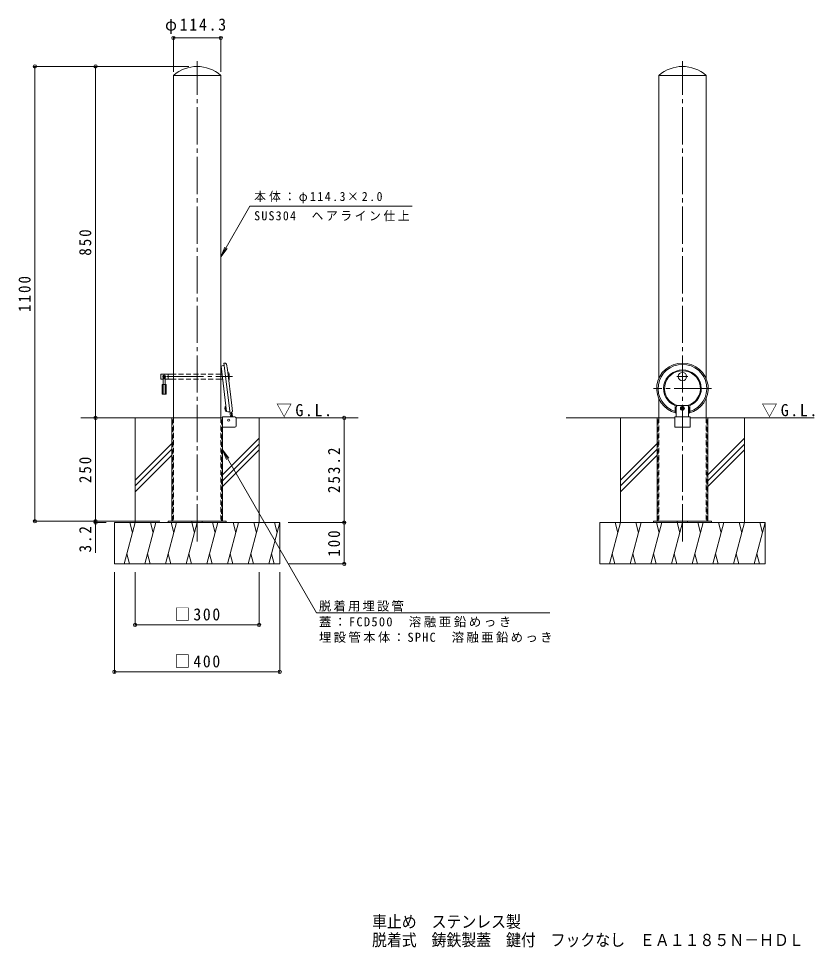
# Model space of a CAD drawing. Units: millimetres at full size, sheet at 1:10; some dimension numbers follow another scale. Extents: x -1642 to 1825, y -1369 to 878.
# Drawn here: x -1642 to 283, y -1369 to 878 of the extents above; entities that cross this region are included whole.
import ezdxf
from ezdxf.enums import TextEntityAlignment as Align

# ---------------------------------------------------------------- set-up
doc = ezdxf.new("R2010")
doc.units = ezdxf.units.MM
doc.header["$LTSCALE"] = 10
doc.header["$PDMODE"] = 32
doc.header["$PDSIZE"] = 8
for name, pattern in [('CHAIN1', [8, 5, -1, 1, -1]), ('CHAIN2', [12, 9, -1, 1, -1]), ('DASHED1', [1.8, 1.2, -0.6])]:
    doc.linetypes.add(name, pattern=pattern)
for name, color, linetype, lineweight in [('C-0', 4, 'Continuous', 9), ('C-1', 6, 'Continuous', 9), ('C-2', 3, 'Continuous', 9), ('C-3', 4, 'Continuous', 9), ('C-4', 7, 'Continuous', 9), ('C-5', 7, 'Continuous', 9), ('C-6', 2, 'Continuous', 9), ('C-7', 2, 'Continuous', 9), ('C-9', 7, 'Continuous', 9), ('C-B', 2, 'Continuous', 9), ('C-E', 6, 'Continuous', 9)]:
    doc.layers.add(name, color=color, linetype=linetype, lineweight=lineweight)
doc.layers.add('F-5_F-5ﾚｲﾔ', color=2, linetype='Continuous')
doc.styles.add('ＭＳ ゴシック', font='')
doc.styles.get('ＭＳ ゴシック').set_extended_font_data('MS Gothic')

msp = doc.modelspace()

# ---------------------------------------------------------------- linework, layer by layer
at = {"layer": 'C-0', "color": 7, "linetype": 'CHAIN2'}
for p, q in [((-1210, -386.84), (-1210, 774.89)), ((-35.92, -386.84), (-35.92, 774.89)), ((-1289.64, 17.81), (-1289.64, 5.81)), ((-1284.36, 11.81), (-1124.14, 11.81)), ((-22.52, 11.81), (-49.32, 11.81)), ((34.08, -16.98), (-105.92, -16.98)), ((-31.38, -65), (-40.46, -65))]:
    msp.add_line(p, q, dxfattribs=at)
at = {"layer": 'C-0'}
for p, q in [((-1152.16, 36.97), (-1144.4, 39.38)), ((-1152.16, 36.97), (-1138.7, -72.68)), ((-1130.1, -77.08), (-1145.01, 44.35)), ((-1141.45, 44.08), (-1144.76, 44.57)), ((-1138.69, 42.1), (-1141.45, 44.08)), ((-1138.69, 42.1), (-1136.55, 28.76)), ((-1125.85, -58.35), (-1136.55, 28.76)), ((-1124.63, -72.39), (-1125.85, -58.35)), ((-53.42, -72.65), (-53.92, -62.81)), ((-52.78, -58.74), (-48.63, -58.08)), ((-51.42, -76.6), (-51.42, -62.81)), ((-19.06, -58.74), (-23.21, -58.08)), ((-20.42, -76.6), (-20.42, -62.81)), ((-18.42, -72.65), (-17.92, -62.81)), ((-1130.1, -77.08), (-1127.08, -75.4)), ((-1127.08, -75.4), (-1125.66, -73.82)), ((-1125.66, -73.82), (-1124.63, -72.39)), ((-53.42, -72.65), (-51.42, -76.6)), ((-18.42, -72.65), (-20.42, -76.6))]:
    msp.add_line(p, q, dxfattribs=at)
msp.add_lwpolyline([(-1130.51, -73.77), (-1135.62, -73.13), (-1138.7, -72.68)], dxfattribs=at)
msp.add_arc((-1144.81, 44.38), 0.2, 75.79398, 187, dxfattribs=at)
for centre, major_axis, start_param, end_param in [((-35.92, -16.98), (-62.3, 0), 1.8222333, 7.6025447), ((-35.92, -16.98), (-59, 0), 1.8719374, 7.5528405), ((-35.92, -16.98), (-45.5, 0), 1.9503156, 7.4744624), ((-35.92, -16.98), (-43.5, 0), 1.8674119, 7.557366), ((-45.92, -62.81), (-8, 0), 5.74195, 6.2831853), ((-45.92, -62.81), (-5.5, 0), 5.2285346, 6.2831853), ((-25.92, -62.81), (-5.5, 0), 3.1415927, 4.1962434), ((-25.92, -62.81), (-8, 0), 3.1415927, 3.682828)]:
    msp.add_ellipse(centre, major_axis=major_axis, ratio=0.988, start_param=start_param, end_param=end_param, dxfattribs=at)
at = {"layer": 'C-1'}
for p, q in [((-1271.3, -338.19), (-1271.3, -88.19)), ((-1148.7, -88.19), (-1271.28, -88.19)), ((-1148.7, -88.19), (-1148.7, -85.89)), ((-1148.7, -85.89), (-1118.8, -85.89)), ((-1148.7, -338.19), (-1148.7, -88.19)), ((-1115.5, -89.19), (-1115.5, -107.59)), ((-97.22, -338.19), (-97.22, -88.19)), ((-54.22, -88.19), (-97.22, -88.19)), ((-54.22, -85.89), (-17.62, -85.89)), ((-54.22, -110.89), (-54.22, -85.89)), ((25.38, -88.19), (-17.62, -88.19)), ((25.38, -338.19), (25.38, -88.19)), ((-1118.8, -110.89), (-1148.7, -110.89)), ((-1140, -338.19), (-1280, -338.19)), ((-1280, -338.19), (-1280, -341.39)), ((-1140, -341.39), (-1140, -338.19)), ((34.08, -338.19), (-105.92, -338.19)), ((-105.92, -338.19), (-105.92, -341.39)), ((34.08, -341.39), (34.08, -338.19))]:
    msp.add_line(p, q, dxfattribs=at)
at = {"layer": 'C-1', "linetype": 'DASHED1'}
for p, q in [((-1269, -338.19), (-1269, -88.19)), ((-1151, -338.19), (-1151, -88.19)), ((-94.92, -338.19), (-94.92, -88.19)), ((23.08, -338.19), (23.08, -88.19)), ((-1222.5, -338.19), (-1222.5, -341.39)), ((-1197.5, -338.19), (-1197.5, -341.39)), ((-48.42, -338.19), (-48.42, -341.39)), ((-23.42, -338.19), (-23.42, -341.39))]:
    msp.add_line(p, q, dxfattribs=at)
at = {"layer": 'C-1'}
msp.add_lwpolyline([(-54.22, -110.89), (-17.62, -110.89), (-17.62, -85.89)], dxfattribs=at)
for centre, start, end in [((-1118.8, -89.19), 0, 90), ((-1118.8, -107.59), 270, 0)]:
    msp.add_arc(centre, 3.3, start, end, dxfattribs=at)
at = {"layer": 'C-2'}
for p, q in [((-1267.15, -88.19), (-1267.15, 740.24)), ((-1267.15, 740.24), (-1152.85, 740.24)), ((-1152.85, 740.24), (-1152.85, -88.19)), ((-93.07, 740.24), (21.23, 740.24)), ((-93.07, 7.52), (-93.07, 740.24)), ((21.23, 740.24), (21.23, 7.52)), ((-93.07, -88.19), (-93.07, -41.49)), ((21.23, -41.49), (21.23, -88.19))]:
    msp.add_line(p, q, dxfattribs=at)
at = {"layer": 'C-2', "linetype": 'DASHED1'}
for p, q in [((-1267.15, -88.19), (-1267.15, -338.19)), ((-1152.85, -88.19), (-1152.85, -338.19)), ((-93.07, -88.19), (-93.07, -338.19)), ((21.23, -88.19), (21.23, -338.19))]:
    msp.add_line(p, q, dxfattribs=at)
at = {"layer": 'C-2'}
for centre in [(-1210, 675.31), (-35.92, 675.31)]:
    msp.add_arc(centre, 86.5, 48.64723, 131.35277, dxfattribs=at)
at = {"layer": 'C-3'}
for p, q in [((-1297.64, 17.81), (-1297.64, 5.81)), ((-1297.64, 17.81), (-1267.15, 17.81)), ((-1291.89, 5.81), (-1297.64, 5.81)), ((-1267.15, 5.81), (-1287.39, 5.81)), ((-1279.64, 17.81), (-1279.64, 5.81)), ((-1149.81, 17.81), (-1152.85, 17.81)), ((-1148.34, 5.81), (-1152.85, 5.81)), ((-1135.64, 21.81), (-1135.69, 21.81)), ((-1132.64, 18.81), (-1132.64, 4.81))]:
    msp.add_line(p, q, dxfattribs=at)
at = {"layer": 'C-3', "color": 6}
for p, q in [((-1291.89, 10.56), (-1291.89, -7.19)), ((-1287.39, 10.56), (-1287.39, -7.19)), ((-1294.64, -7.19), (-1284.64, -7.19)), ((-1294.64, -7.19), (-1294.64, -30.69)), ((-1292.14, -7.19), (-1292.14, -30.69)), ((-1287.14, -7.19), (-1287.14, -30.69)), ((-1284.64, -7.19), (-1284.64, -30.69)), ((-1294.64, -30.69), (-1284.64, -30.69))]:
    msp.add_line(p, q, dxfattribs=at)
at = {"layer": 'C-3', "linetype": 'DASHED1'}
for p, q in [((-1152.85, 17.81), (-1267.15, 17.81)), ((-1152.85, 5.81), (-1267.15, 5.81))]:
    msp.add_line(p, q, dxfattribs=at)
at = {"layer": 'C-3'}
msp.add_circle((-35.92, 11.81), 10, dxfattribs=at)
for centre, radius, start, end in [((-1289.64, 11.81), 3.5, 310.00421, 229.99579), ((-1135.64, 18.81), 3, 0, 90.99598), ((-1135.64, 4.81), 3, 319.32443, 0)]:
    msp.add_arc(centre, radius, start, end, dxfattribs=at)
at = {"layer": 'C-3', "color": 6}
msp.add_arc((-1289.64, 10.56), 2.25, 0, 180, dxfattribs=at)
at = {"layer": 'C-3', "color": 6, "linetype": 'DASHED1'}
msp.add_arc((-1289.64, 10.56), 2.25, 180, 0, dxfattribs=at)
at = {"layer": 'C-4'}
for p, q in [((-1267.15, 833.74), (-1267.15, 749.01)), ((-1152.85, 833.74), (-1152.85, 749.01)), ((-1267.15, 830.74), (-1152.85, 830.74)), ((-1605.44, 761.81), (-1230, 761.81)), ((-1602.44, 761.81), (-1602.44, -338.19)), ((-1455.69, -88.19), (-1455.69, 761.81)), ((-1455.69, -88.19), (-1455.69, -338.19)), ((-853.9, -88.19), (-853.9, -341.39)), ((-1605.44, -338.19), (-1300, -338.19)), ((-1458.69, -341.39), (-1430, -341.39)), ((-1455.69, -338.19), (-1455.69, -341.39)), ((-1455.69, -341.39), (-1455.69, -414.5)), ((-850.9, -341.39), (-990, -341.39)), ((-853.9, -341.39), (-853.9, -441.39)), ((-850.9, -441.39), (-990, -441.39)), ((-1410, -705.29), (-1410, -461.39)), ((-1360, -591.7), (-1360, -461.39)), ((-1060, -591.7), (-1060, -461.39)), ((-1010, -705.29), (-1010, -461.39)), ((-1360, -588.7), (-1060, -588.7)), ((-1410, -702.29), (-1010, -702.29))]:
    msp.add_line(p, q, dxfattribs=at)
for p in [(-1267.15, 830.74), (-1152.85, 830.74), (-1602.44, 761.81), (-1455.69, 761.81), (-1455.69, -88.19), (-853.9, -88.19), (-1602.44, -338.19), (-1455.69, -338.19), (-1455.69, -341.39), (-853.9, -341.39), (-853.9, -441.39), (-1360, -588.7), (-1060, -588.7), (-1410, -702.29), (-1010, -702.29)]:
    msp.add_point(p, dxfattribs=at)
at = {"layer": 'C-5'}
for p, q in [((-1152.85, 301.51), (-1082.21, 423.86)), ((-1082.21, 423.86), (-689.45, 423.86)), ((-1152.85, 301.51), (-1143.28, 324.61)), ((-1152.85, 301.51), (-1137.63, 321.34)), ((-1148.7, -165.52), (-1139.13, -188.61)), ((-1148.7, -165.52), (-921.23, -559.5)), ((-1148.7, -165.52), (-1133.48, -185.35)), ((-357.09, -559.5), (-921.23, -559.5))]:
    msp.add_line(p, q, dxfattribs=at)
at = {"layer": 'C-6', "linetype": 'CHAIN1'}
msp.add_line((-1142.78, -66.81), (-1139.47, -66.41), dxfattribs=at)
at = {"layer": 'C-6'}
for p, q in [((-1142.02, -63.7), (-1142.72, -64.59)), ((-1142.72, -64.59), (-1141.72, -64.47)), ((-1142.18, -68.96), (-1142.72, -64.59)), ((-1142.02, -63.7), (-1141.82, -63.67)), ((-1141.29, -69.65), (-1142.02, -63.7)), ((-1141.82, -63.67), (-1141.09, -69.63)), ((-50.92, -85.89), (-50.92, -62.73)), ((-25.92, -57.79), (-45.92, -57.79)), ((-20.92, -62.73), (-20.92, -85.89)), ((-1142.18, -68.96), (-1141.19, -68.83)), ((-1141.29, -69.65), (-1142.18, -68.96)), ((-1141.29, -69.65), (-1141.09, -69.63)), ((-1125.79, -85.89), (-1127.08, -75.4)), ((-1124.18, -85.89), (-1125.66, -73.82))]:
    msp.add_line(p, q, dxfattribs=at)
msp.add_arc((-1126.12, -82.41), 1.5, 273.17745, 7, dxfattribs=at)
for centre, start_param, end_param in [((-45.92, -62.73), 4.712389, 6.2831853), ((-25.92, -62.73), 3.1415927, 4.712389)]:
    msp.add_ellipse(centre, major_axis=(-5, 0), ratio=0.988, start_param=start_param, end_param=end_param, dxfattribs=at)
at = {"layer": 'C-7'}
for p, q in [((-35.92, -63.29), (-37.42, -64.14)), ((-34.42, -64.14), (-35.92, -63.29)), ((-34.42, -65.85), (-35.92, -66.71)), ((-34.42, -65.85), (-34.42, -64.14))]:
    msp.add_line(p, q, dxfattribs=at)
msp.add_lwpolyline([(-35.92, -66.71), (-37.42, -65.85), (-37.42, -64.14)], dxfattribs=at)
for major_axis in [(-4.75, 0), (-4.25, 0)]:
    msp.add_ellipse((-35.92, -65), major_axis=major_axis, ratio=0.988, dxfattribs=at)
at = {"layer": 'C-9'}
for p, q in [((-50.92, -62.83), (-50.92, -79.49)), ((-20.92, -62.83), (-20.92, -77.73)), ((-1130.1, -77.08), (-1129.02, -85.89))]:
    msp.add_line(p, q, dxfattribs=at)
msp.add_arc((-1129.6, -81.11), 3.2, 277, 7, dxfattribs=at)
at = {"layer": 'C-B'}
for p, q in [((-1142.06, -61.69), (-1141.73, -60.89)), ((-1142.06, -61.69), (-1141.82, -63.67)), ((-1140.17, -60.7), (-1141.73, -60.89)), ((-1138.77, -72.11), (-1140.32, -72.3))]:
    msp.add_line(p, q, dxfattribs=at)
msp.add_lwpolyline([(-1141.09, -69.63), (-1140.85, -71.61), (-1140.32, -72.3)], dxfattribs=at)
at = {"layer": 'C-E'}
for p, q in [((-1269.43, -88.19), (-1491.5, -88.19)), ((-1360, -341.39), (-1360, -88.19)), ((-1115.66, -88.19), (-820.32, -88.19)), ((-1060, -341.39), (-1060, -88.19)), ((-97.22, -88.19), (-317.42, -88.19)), ((-185.92, -341.39), (-185.92, -88.19)), ((25.38, -88.19), (282.68, -88.19)), ((114.08, -341.39), (114.08, -88.19)), ((-1271.3, -149.69), (-1360, -238.39)), ((-1060, -137.27), (-1148.7, -225.97)), ((-1060, -151.41), (-1148.7, -240.11)), ((-97.22, -149.69), (-185.92, -238.39)), ((114.08, -137.27), (25.38, -225.97)), ((114.08, -151.41), (25.38, -240.11)), ((-1271.3, -163.83), (-1360, -252.53)), ((-1271.3, -177.97), (-1360, -266.67)), ((-1060, -165.55), (-1148.7, -254.25)), ((-97.22, -163.83), (-185.92, -252.53)), ((-97.22, -177.97), (-185.92, -266.67)), ((114.08, -165.55), (25.38, -254.25)), ((-1410, -341.39), (-1010, -341.39)), ((-1410, -441.39), (-1410, -341.39)), ((-1360, -341.39), (-1386.8, -441.39)), ((-1373.05, -341.39), (-1366.52, -365.74)), ((-1310, -341.39), (-1336.8, -441.39)), ((-1323.05, -341.39), (-1316.52, -365.74)), ((-1260, -341.39), (-1286.8, -441.39)), ((-1273.05, -341.39), (-1266.52, -365.74)), ((-1210, -341.39), (-1236.8, -441.39)), ((-1223.05, -341.39), (-1216.52, -365.74)), ((-1160, -341.39), (-1186.8, -441.39)), ((-1173.05, -341.39), (-1166.52, -365.74)), ((-1110, -341.39), (-1136.8, -441.39)), ((-1123.05, -341.39), (-1116.52, -365.74)), ((-1060, -341.39), (-1086.8, -441.39)), ((-1073.05, -341.39), (-1066.52, -365.74)), ((-1010, -341.39), (-1036.8, -441.39)), ((-1023.05, -341.39), (-1016.52, -365.74)), ((-1010, -441.39), (-1010, -341.39)), ((-235.92, -341.39), (164.08, -341.39)), ((-235.92, -441.39), (-235.92, -341.39)), ((-185.92, -341.39), (-212.71, -441.39)), ((-198.97, -341.39), (-192.44, -365.74)), ((-135.92, -341.39), (-162.71, -441.39)), ((-148.97, -341.39), (-142.44, -365.74)), ((-85.92, -341.39), (-112.71, -441.39)), ((-98.97, -341.39), (-92.44, -365.74)), ((-35.92, -341.39), (-62.71, -441.39)), ((-48.97, -341.39), (-42.44, -365.74)), ((14.08, -341.39), (-12.71, -441.39)), ((1.03, -341.39), (7.56, -365.74)), ((64.08, -341.39), (37.29, -441.39)), ((51.03, -341.39), (57.56, -365.74)), ((114.08, -341.39), (87.29, -441.39)), ((101.03, -341.39), (107.56, -365.74)), ((164.08, -341.39), (137.29, -441.39)), ((151.03, -341.39), (157.56, -365.74)), ((164.08, -441.39), (164.08, -341.39)), ((-1373.75, -441.39), (-1380.27, -417.04)), ((-1323.75, -441.39), (-1330.27, -417.04)), ((-1273.75, -441.39), (-1280.27, -417.04)), ((-1223.75, -441.39), (-1230.27, -417.04)), ((-1173.75, -441.39), (-1180.27, -417.04)), ((-1123.75, -441.39), (-1130.27, -417.04)), ((-1073.75, -441.39), (-1080.27, -417.04)), ((-1023.75, -441.39), (-1030.27, -417.04)), ((-199.67, -441.39), (-206.19, -417.04)), ((-149.67, -441.39), (-156.19, -417.04)), ((-99.67, -441.39), (-106.19, -417.04)), ((-49.67, -441.39), (-56.19, -417.04)), ((0.33, -441.39), (-6.19, -417.04)), ((50.33, -441.39), (43.81, -417.04)), ((100.33, -441.39), (93.81, -417.04)), ((150.33, -441.39), (143.81, -417.04)), ((-1410, -441.39), (-1010, -441.39)), ((-235.92, -441.39), (164.08, -441.39))]:
    msp.add_line(p, q, dxfattribs=at)
at = {"layer": 'C-E', "color": 4}
msp.add_circle((-1133.6, -93.69), 2.5, dxfattribs=at)

# ---------------------------------------------------------------- texts
at = {"layer": 'C-4', "color": 2, "char_height": 29.33, "attachment_point": 7, "style": 'ＭＳ ゴシック'}
for s, insert in [('\\T1.23;\\W0.95;φ114.3', (-1287.5, 840.74)), ('\\T1.21;\\W0.95;□300', (-1265, -578.7)), ('\\T1.21;\\W0.95;□400', (-1265, -692.29))]:
    msp.add_mtext(s, dxfattribs=dict(at, insert=insert))
at = {"layer": 'C-4', "color": 2, "char_height": 29.33, "attachment_point": 7, "rotation": 90, "style": 'ＭＳ ゴシック'}
for s, insert in [('\\T1.27;\\W0.9;850', (-1465.69, 304.31)), ('\\T1.28;\\W0.9;1100', (-1612.44, 168.06)), ('\\T1.28;\\W0.9;253.2', (-863.9, -269.79)), ('\\T1.27;\\W0.9;250', (-1465.69, -245.69)), ('\\T1.27;\\W0.9;3.2', (-1465.69, -413.47)), ('\\T1.27;\\W0.9;100', (-863.9, -423.89))]:
    msp.add_mtext(s, dxfattribs=dict(at, insert=insert))
at = {"layer": 'C-5', "char_height": 21.99, "attachment_point": 7, "style": 'ＭＳ ゴシック'}
for s, insert in [('\\T1.26;\\W0.95;本体：φ114.3×2.0', (-1071.85, 430.52)), ('\\T1.22;\\W0.95;SUS304\u3000ヘアライン仕上', (-1071.85, 387.45)), ('\\T1.17;脱着用埋設管', (-915.3, -556.66)), ('\\T1.21;蓋：FCD500\u3000溶融亜鉛めっき', (-915.3, -594.66)), ('\\T1.19;埋設管本体：SPHC\u3000溶融亜鉛めっき', (-915.3, -632.13))]:
    msp.add_mtext(s, dxfattribs=dict(at, insert=insert))
at = {"layer": 'C-5', "color": 2, "char_height": 29.33, "attachment_point": 7, "style": 'ＭＳ ゴシック'}
for insert in [(-1018.51, -86.58), (155.57, -86.58)]:
    msp.add_mtext('\\T1.22;\\W0.95;▽G.L.', dxfattribs=dict(at, insert=insert))
at = {"layer": 'F-5_F-5ﾚｲﾔ', "style": 'ＭＳ ゴシック', "width": 0.9}
for s, p in [('車止め\u3000ステンレス製', (-786.82, -1330.01)), ('脱着式\u3000鋳鉄製蓋\u3000鍵付\u3000フックなし\u3000ＥＡ１１８５Ｎ－ＨＤＬ', (-786.82, -1374.31))]:
    msp.add_text(s, height=29.33, dxfattribs=at).set_placement(p, align=Align.BOTTOM_LEFT)

doc.saveas('drawing.dxf')
